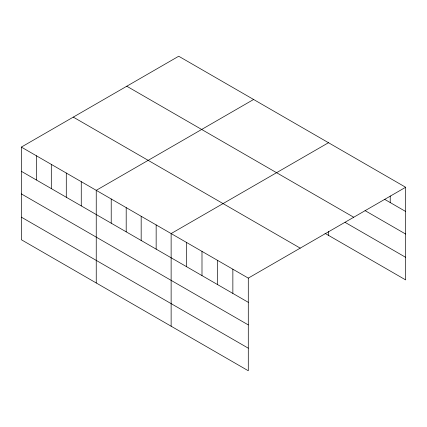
<?xml version="1.0" encoding="UTF-8"?>
<svg xmlns="http://www.w3.org/2000/svg" width="427" height="427" viewBox="0 0 427 427"><rect width="100%" height="100%" fill="white"/><g stroke="black" fill="none" stroke-linecap="round" stroke-linejoin="round"><path stroke-width="0.64" d="M21.35 147.096L248.29 278.116L248.29 370.759L21.35 239.734L21.35 147.096L178.71 56.241L405.65 187.266L405.65 279.904L325.032 233.361M253.601 99.48L96.24 190.335L96.24 282.973M328.491 142.719L171.131 233.569L171.131 326.207M248.29 278.116L405.65 187.266M384.503 199.27L405.65 211.477M365.069 210.628L405.65 234.06M126.782 86.227L353.721 217.247M345.064 222.344L405.65 257.321M73.279 117.115L300.218 248.135M21.35 171.307L248.29 302.327M21.35 193.89L248.29 324.91M21.35 217.151L248.29 348.176M390.219 196.025L390.219 202.569M328.491 231.37L328.491 235.357M232.859 269.207L232.859 293.418M217.423 260.299L217.423 284.51M201.992 251.391L201.992 275.602M186.562 242.477L186.562 266.694M156.154 224.922L156.154 249.133M141.172 216.275L141.172 240.486M126.195 207.629L126.195 231.84M111.217 198.982L111.217 223.193M81.263 181.683L81.263 205.899M66.286 173.036L66.286 197.247M51.304 164.39L51.304 188.601M36.327 155.743L36.327 179.954"/></g></svg>
